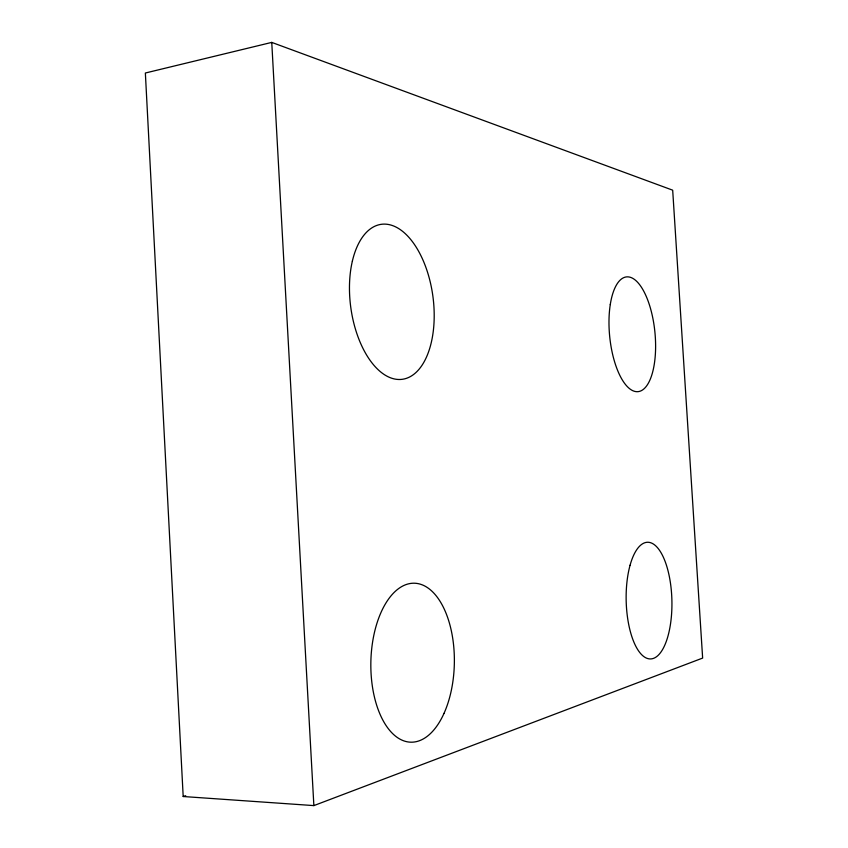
<?xml version="1.0" encoding="UTF-8"?>
<svg xmlns="http://www.w3.org/2000/svg" width="848" height="848" viewBox="0 0 848 848"><rect width="100%" height="100%" fill="white"/><g stroke="black" fill="none" stroke-linecap="round" stroke-linejoin="round"><path stroke-width="1.27" d="M313.866 805.6L702.642 658.08L672.687 190.185L271.752 42.4L145.358 73.013L183.189 796.516L313.866 805.6L271.752 42.4M183.189 796.516L185.701 795.7M630.053 565.298A58.342 22.854 88.5 0 0 647.48 658.483A58.342 22.854 88.5 0 0 669.634 578.113A58.342 22.854 88.5 0 0 630.053 565.298M443.992 713.412A79.511 41.753 -88.8 0 0 420.767 584.325A79.511 41.753 -88.8 0 0 373.035 690.367A79.511 41.753 -88.8 0 0 443.992 713.412M352.365 261.12A78.207 41.435 82.3 0 0 398.231 379.469A78.207 41.435 82.3 0 0 424.933 264.83A78.207 41.435 82.3 0 0 352.365 261.12M610.274 304.559A57.664 22.716 84.3 0 0 636.689 391.681A57.664 22.716 84.3 0 0 649.95 306.594A57.664 22.716 84.3 0 0 610.274 304.559"/></g></svg>
